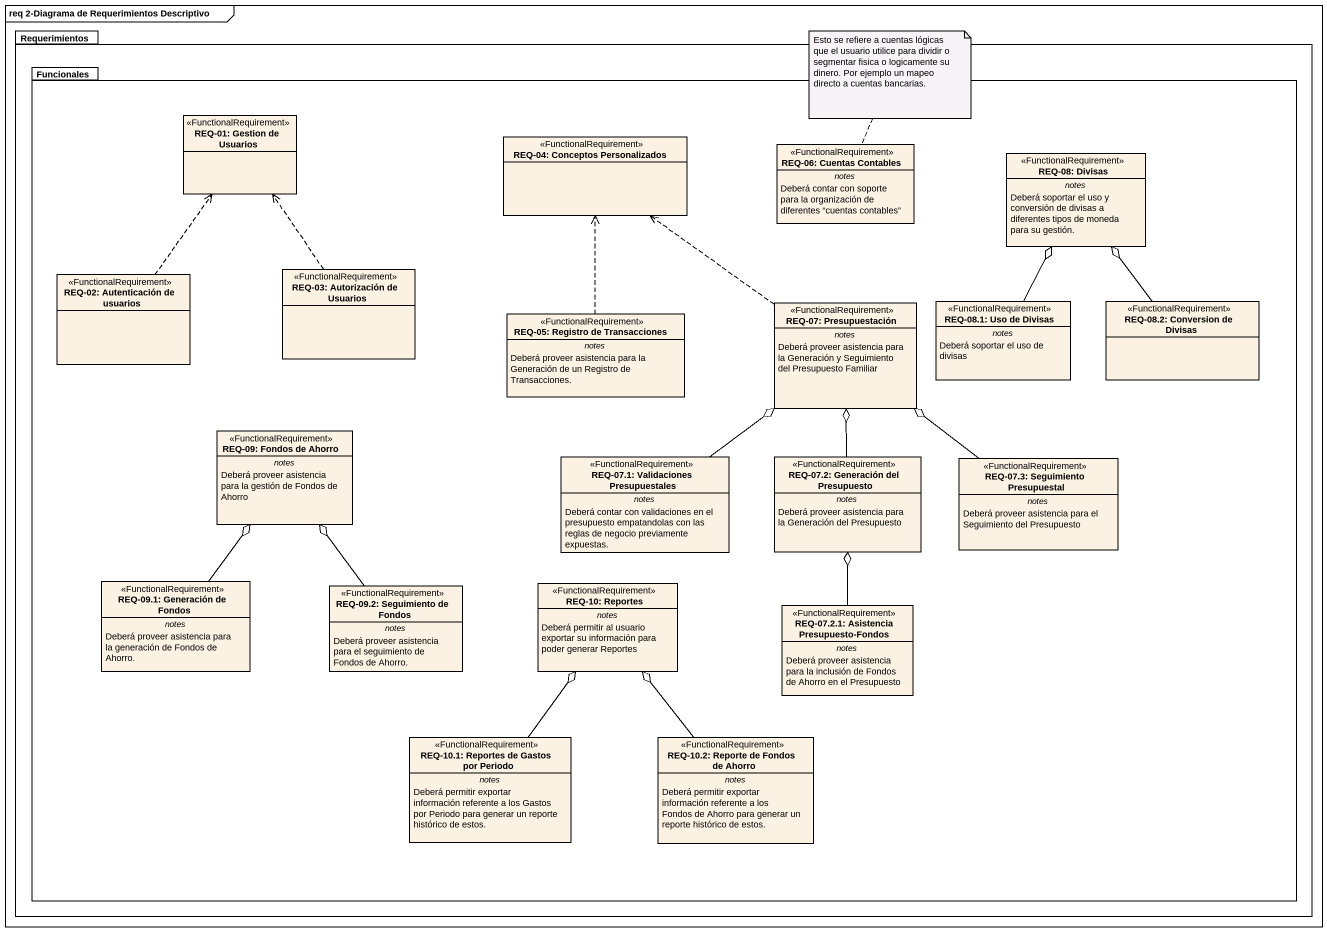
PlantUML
@startuml
mainframe req 2-Diagrama de Requerimientos Descriptivo
hide circle
hide empty members
package Requerimientos {
  package Funcionales {
    class "REQ-01: Gestion de Usuarios" as REQ_01_Gestion_de_Usuarios <<FunctionalRequirement>>
    class "REQ-04: Conceptos Personalizados" as REQ_04_Conceptos <<FunctionalRequirement>>
    class "REQ-06: Cuentas Contables" as REQ_06_Cuentas_Contables <<FunctionalRequirement>> {
      -- notes --
      Deberá contar con soporte para la organización de diferentes “cuentas contables”
    }
    class "REQ-08: Divisas" as REQ_08_Divisas <<FunctionalRequirement>> {
      -- notes --
      Deberá soportar el uso y conversión de divisas a diferentes tipos de moneda para su gestión.
    }
    class "REQ-02: Autenticación de usuarios" as REQ_02_Autenticación_de <<FunctionalRequirement>>
    class "REQ-03: Autorización de Usuarios" as REQ_03_Autorización_de <<FunctionalRequirement>>
    class "REQ-07: Presupuestación" as REQ_07_Presupuestación <<FunctionalRequirement>> {
      -- notes --
      Deberá proveer asistencia para la Generación y Seguimiento del Presupuesto Familiar
    }
    class "REQ-08.1: Uso de Divisas" as REQ_08_1_Uso_de_Divisas <<FunctionalRequirement>> {
      -- notes --
      Deberá soportar el uso de divisas
    }
    class "REQ-08.2: Conversion de Divisas" as REQ_08_2_Conversion_de <<FunctionalRequirement>>
    class "REQ-05: Registro de Transacciones" as REQ_05_Registro_de <<FunctionalRequirement>> {
      -- notes --
      Deberá proveer asistencia para la Generación de un Registro de Transacciones.
    }
    class "REQ-09: Fondos de Ahorro" as REQ_09_Fondos_de_Ahorro <<FunctionalRequirement>> {
      -- notes --
      Deberá proveer asistencia para la gestión de Fondos de Ahorro
    }
    class "REQ-07.1: Validaciones Presupuestales" as REQ_07_1_Validaciones <<FunctionalRequirement>> {
      -- notes --
      Deberá contar con validaciones en el presupuesto empatandolas con las reglas de negocio previamente expuestas.
    }
    class "REQ-07.2: Generación del Presupuesto" as REQ_07_2_Generación_del <<FunctionalRequirement>> {
      -- notes --
      Deberá proveer asistencia para la Generación del Presupuesto
    }
    class "REQ-07.3: Seguimiento Presupuestal" as REQ_07_3_Seguimiento <<FunctionalRequirement>> {
      -- notes --
      Deberá proveer asistencia para el Seguimiento del Presupuesto
    }
    class "REQ-09.1: Generación de Fondos" as REQ_09_1_Generación_de <<FunctionalRequirement>> {
      -- notes --
      Deberá proveer asistencia para la generación de Fondos de Ahorro.
    }
    class "REQ-09.2: Seguimiento de Fondos" as REQ_09_2_Seguimiento_de <<FunctionalRequirement>> {
      -- notes --
      Deberá proveer asistencia para el seguimiento de Fondos de Ahorro.
    }
    class "REQ-10: Reportes" as REQ_10_Reportes <<FunctionalRequirement>> {
      -- notes --
      Deberá permitir al usuario exportar su información para poder generar Reportes
    }
    class "REQ-07.2.1: Asistencia Presupuesto-Fondos" as REQ_07_2_1_Asistencia <<FunctionalRequirement>> {
      -- notes --
      Deberá proveer asistencia para la inclusión de Fondos de Ahorro en el Presupuesto
    }
    class "REQ-10.1: Reportes de Gastos por Periodo" as REQ_10_1_Reportes_de_Gastos <<FunctionalRequirement>> {
      -- notes --
      Deberá permitir exportar información referente a los Gastos por Periodo para generar un reporte histórico de estos.
    }
    class "REQ-10.2: Reporte de Fondos de Ahorro" as REQ_10_2_Reporte_de_Fondos <<FunctionalRequirement>> {
      -- notes --
      Deberá permitir exportar información referente a los Fondos de Ahorro para generar un reporte histórico de estos.
    }
  }
}
REQ_02_Autenticación_de .up.> REQ_01_Gestion_de_Usuarios
REQ_03_Autorización_de .up.> REQ_01_Gestion_de_Usuarios
REQ_07_Presupuestación .up.> REQ_04_Conceptos
REQ_08_1_Uso_de_Divisas -up-o REQ_08_Divisas
REQ_08_2_Conversion_de -up-o REQ_08_Divisas
REQ_05_Registro_de .up.> REQ_04_Conceptos
REQ_07_1_Validaciones -up-o REQ_07_Presupuestación
REQ_07_2_Generación_del -up-o REQ_07_Presupuestación
REQ_07_3_Seguimiento -up-o REQ_07_Presupuestación
REQ_09_1_Generación_de -up-o REQ_09_Fondos_de_Ahorro
REQ_09_2_Seguimiento_de -up-o REQ_09_Fondos_de_Ahorro
REQ_07_2_1_Asistencia -up-o REQ_07_2_Generación_del
REQ_10_1_Reportes_de_Gastos -up-o REQ_10_Reportes
REQ_10_2_Reporte_de_Fondos -up-o REQ_10_Reportes
note top of REQ_06_Cuentas_Contables : Esto se refiere a cuentas lógicas que el usuario utilice para dividir o segmentar fisica o logicamente su dinero. Por ejemplo un mapeo directo a cuentas bancarias.
@enduml
